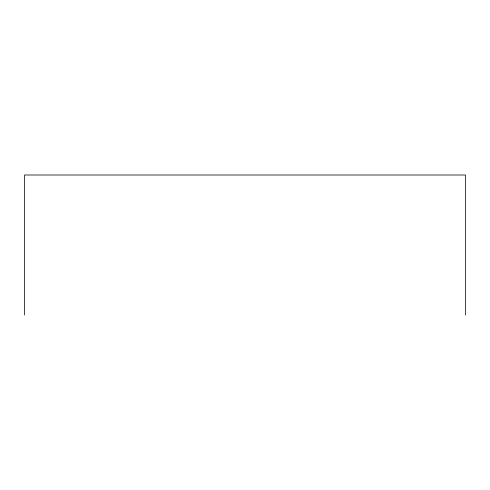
<?xml version="1.0" encoding="UTF-8"?>
<svg xmlns="http://www.w3.org/2000/svg" width="490" height="490" viewBox="0 0 490 490"><rect width="100%" height="100%" fill="white"/><g stroke="black" fill="none" stroke-linecap="round" stroke-linejoin="round"><path stroke-width="0.73" d="M465.5 315.003L465.5 174.997L24.5 174.997L24.5 315.003"/></g></svg>
